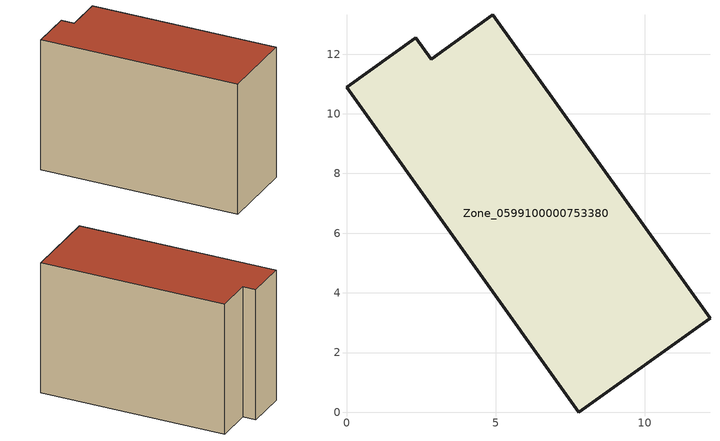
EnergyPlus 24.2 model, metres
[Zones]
Zone_0599100000753380
 floor ground (C_G): 7.78,0 0,10.89 2.33,12.54 2.84,11.83 4.91,13.32 12.18,3.14 z0
 wall outside (C_F): 2.84,11.83 2.33,12.54 0,10.89 7.78,0 12.18,3.14 4.91,13.32 2.84,11.83 z0:8.94
 roof outside (C_R): 12.18,3.14 4.91,13.32 2.84,11.83 2.33,12.54 0,10.89 7.78,0 z8.94
[BUILDING]
Pand.0599100000753380: North Axis=0; Terrain=City; Loads Convergence Tolerance Value=0.04; Temperature Convergence Tolerance Value=0.4; Solar Distribution=FullExterior; Maximum Number of Warmup Days=25; Minimum Number of Warmup Days=1
[Site:Location]
Rotterdam.The.Hague.AP_ZH_NLD Design_Conditions: Latitude=51.96; Longitude=4.45; Time Zone=1; Elevation=-4.5
[SITE:GROUNDTEMPERATURE:BUILDINGSURFACE]
18, 18, 18, 18, 18, 18, 18, 18, 18, 18, 18, 18
[MATERIAL] Thermal Absorptance=0.9; Solar Absorptance=0.7; Visible Absorptance=0.7
Name | Roughness | Thickness | Conductivity | Density | Specific Heat
G.TI.2006-2014 | MediumSmooth | 0.15 | 0.06 | 540 | 1210
F.TI.2006-2014 | Rough | 0.3 | 0.12 | 1920 | 840
R.TI.2006-2014 | MediumRough | 0.2 | 0.08 | 1500 | 1000
[CONSTRUCTION]
C_G: G.TI.2006-2014
C_F: F.TI.2006-2014
C_R: R.TI.2006-2014
[ZONE]
Zone_0599100000753380: Type=1; Multiplier=1; Ceiling Height=Autocalculate; Volume=Autocalculate; Floor Area=autocalculate; Part of Total Floor Area=Yes
[ZONEINFILTRATION:DESIGNFLOWRATE]
Infil_Zone_0599100000753380: Zone or ZoneList or Space or SpaceList=Zone_0599100000753380; Schedule=AlwaysOn; Design Flow Rate Calculation Method=Flow/Area; Flow Rate per Floor Area=0.0015; Constant Term Coefficient=1; Temperature Term Coefficient=0; Velocity Term Coefficient=0; Velocity Squared Term Coefficient=0
[HVACTEMPLATE:ZONE:IDEALLOADSAIRSYSTEM]
Zone_0599100000753380: Maximum Heating Supply Air Temperature=50; Minimum Cooling Supply Air Temperature=13; Maximum Heating Supply Air Humidity Ratio=0.0156; Minimum Cooling Supply Air Humidity Ratio=0.0077; Heating Limit=NoLimit; Cooling Limit=NoLimit; Dehumidification Control Type=ConstantSensibleHeatRatio; Cooling Sensible Heat Ratio=0.7; Dehumidification Setpoint=60; Humidification Control Type=None; Humidification Setpoint=30; Outdoor Air Method=None; Outdoor Air Flow Rate per Person=0.00944; Outdoor Air Flow Rate per Zone Floor Area=0; Outdoor Air Flow Rate per Zone=0; Demand Controlled Ventilation Type=None; Outdoor Air Economizer Type=NoEconomizer; Heat Recovery Type=None; Sensible Heat Recovery Effectiveness=0.7; Latent Heat Recovery Effectiveness=0.65
[ZONECONTROL:THERMOSTAT]
ThermostatControl_Zone_0599100000753380: Zone or ZoneList=Zone_0599100000753380; Control Type Schedule=DualSetpointControlType; Control 1=Thermostat_Zone_0599100000753380; Temperature Difference Between Cutout And Setpoint=0
[THERMOSTATSETPOINT:DUALSETPOINT]
Thermostat_Zone_0599100000753380: Heating Setpoint Temperature Schedule=HeatingSetpoint_Zone_0599100000753380; Cooling Setpoint Temperature Schedule=CoolingSetpoint_Zone_0599100000753380
[SCHEDULE:COMPACT]
HeatingSetpoint_Zone_0599100000753380: Through: 12/31, For: AllDays, Until: 24:00, 21
CoolingSetpoint_Zone_0599100000753380: Through: 12/31, For: AllDays, Until: 24:00, 24
DualSetpointControlType: Through: 12/31, For: AllDays, Until: 24:00, 4
AlwaysOn: Through: 12/31, For: AllDays, Until: 24:00, 1
